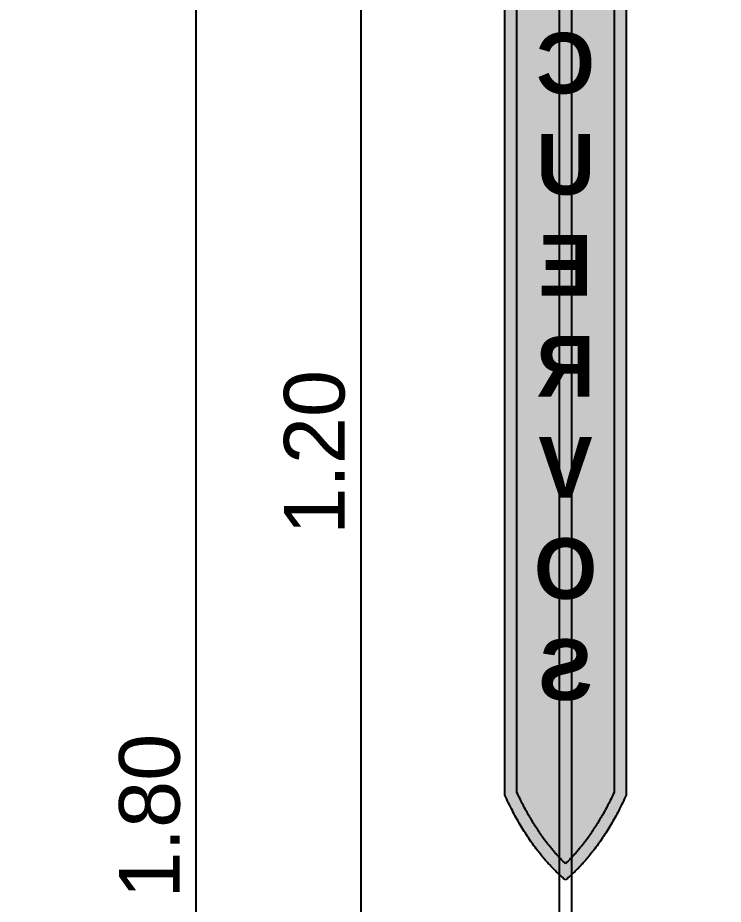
# Model space of a CAD drawing. Header units: metres. Extents: x -6.5 to 29.8, y -1.8 to 5.3.
# Drawn here: x 10.527 to 11.109, y 2.497 to 3.229 of the extents above; entities that cross this region are included whole.
import ezdxf

# ---------------------------------------------------------------- set-up
doc = ezdxf.new("R2010")
doc.units = ezdxf.units.M
for name, color, linetype, true_color in [('BANDERA$BORDE', 40, 'Continuous', 0xffbf00), ('BANDERA$ESTRELLAS$GRANDE', 252, 'Continuous', 0x696969), ('BANDERA$TEXTO', 5, 'Continuous', 0x0000ff), ('ESTRUCTURA', 4, 'Continuous', 0x00ffff), ('FONDO', 7, 'Continuous', 0x0f132e)]:
    doc.layers.add(name, color=color, linetype=linetype, true_color=true_color)
doc.styles.add('Predeterminado', font='')
doc.styles.get('Predeterminado').set_extended_font_data('Arial')
doc.dimstyles.new('Predeterminado', dxfattribs={"dimscale": 0.05, "dimtxt": 1, "dimasz": 1, "dimexe": 0.5, "dimexo": 0.5, "dimgap": 0.25, "dimtad": 1, "dimtoh": 1, "dimzin": 1, "dimdsep": 46, "dimtxsty": 'Predeterminado', "dimcen": 0.5, "dimazin": 1, "dimtfac": 1, "dimtdec": 4, "dimtix": 1, "dimtofl": 0, "dimtmove": 1, "dimatfit": 3, "dimfxl": 1, "dimtolj": 1, "dimtzin": 1, "dimarcsym": 0})

# ---------------------------------------------------------------- blocks, each defined once
blk = doc.blocks.new('*D172')
at = {"layer": 'Defpoints', "color": 0}
for p in [(11.22541, 3.47012), (10.2239, 1.67012), (10.67408, 1.67012)]:
    blk.add_point(p, dxfattribs=at)
at = {"layer": 'FONDO', "color": 0, "lineweight": -2}
for p, q in [((11.20041, 3.47012), (10.64908, 3.47012)), ((10.67408, 3.42012), (10.67408, 1.72012)), ((10.2489, 1.67012), (10.69908, 1.67012))]:
    blk.add_line(p, q, dxfattribs=at)
at = {"layer": 'FONDO', "color": 0}
for points in [[(10.68241, 3.42012), (10.66574, 3.42012), (10.67408, 3.47012)], [(10.66574, 1.72012), (10.68241, 1.72012), (10.67408, 1.67012)]]:
    blk.add_solid(points, dxfattribs=at)
at = {"layer": 'FONDO', "color": 0, "insert": (10.63605, 2.57012), "char_height": 0.05, "attachment_point": 5, "rotation": 90, "style": 'Predeterminado'}
blk.add_mtext('\\A1;1.80', dxfattribs=at)
blk = doc.blocks.new('*D175')
at = {"layer": 'Defpoints', "color": 0}
for p in [(11.41041, 3.47012), (10.80996, 2.27012), (11.42541, 2.27012)]:
    blk.add_point(p, dxfattribs=at)
at = {"layer": 'FONDO', "color": 0, "lineweight": -2}
for p, q in [((11.38541, 3.47012), (10.78496, 3.47012)), ((10.80996, 3.42012), (10.80996, 2.32012)), ((11.40041, 2.27012), (10.78496, 2.27012))]:
    blk.add_line(p, q, dxfattribs=at)
at = {"layer": 'FONDO', "color": 0}
for points in [[(10.8183, 3.42012), (10.80163, 3.42012), (10.80996, 3.47012)], [(10.80163, 2.32012), (10.8183, 2.32012), (10.80996, 2.27012)]]:
    blk.add_solid(points, dxfattribs=at)
at = {"layer": 'FONDO', "color": 0, "insert": (10.77194, 2.87012), "char_height": 0.05, "attachment_point": 5, "rotation": 90, "style": 'Predeterminado'}
blk.add_mtext('\\A1;1.20', dxfattribs=at)

msp = doc.modelspace()

# ---------------------------------------------------------------- hatches: boundary and pattern name
at = {"layer": 'BANDERA$BORDE'}
h = msp.add_hatch(color=256, dxfattribs=at)
h.paths.add_polyline_path([(10.9787, 2.51746), (10.97689, 2.51899), (10.97511, 2.52057), (10.97158, 2.52385), (10.96812, 2.5273), (10.96472, 2.53091), (10.96138, 2.5347), (10.9581, 2.53865), (10.95488, 2.54276), (10.95172, 2.54705), (10.94863, 2.5515), (10.9456, 2.55611), (10.94263, 2.5609), (10.93972, 2.56585), (10.93687, 2.57097), (10.93408, 2.57626), (10.93136, 2.58171), (10.9287, 2.58733), (10.9287, 3.37012), (11.0287, 3.37012), (11.0287, 2.58733), (11.02603, 2.58171), (11.02331, 2.57626), (11.02052, 2.57097), (11.01767, 2.56585), (11.01476, 2.5609), (11.01179, 2.55611), (11.00876, 2.5515), (11.00567, 2.54705), (11.00251, 2.54276), (10.99929, 2.53865), (10.99601, 2.5347), (10.99267, 2.53091), (10.98927, 2.5273), (10.98581, 2.52385), (10.98228, 2.52057), (10.9805, 2.51899)], flags=0)
h.paths.add_polyline_path([(10.9787, 2.53088), (10.97589, 2.53365), (10.97312, 2.53655), (10.9704, 2.53955), (10.96772, 2.54268), (10.96507, 2.54593), (10.96247, 2.5493), (10.95991, 2.55279), (10.95739, 2.55639), (10.95491, 2.56012), (10.95247, 2.56396), (10.95007, 2.56793), (10.94772, 2.57201), (10.9454, 2.57622), (10.94312, 2.58054), (10.94089, 2.58498), (10.9387, 2.58954), (10.9387, 3.36012), (11.0187, 3.36012), (11.0187, 2.58954), (11.0165, 2.58498), (11.01427, 2.58054), (11.01199, 2.57622), (11.00967, 2.57201), (11.00732, 2.56793), (11.00492, 2.56396), (11.00248, 2.56012), (11, 2.55639), (10.99748, 2.55279), (10.99492, 2.5493), (10.99232, 2.54593), (10.98967, 2.54268), (10.98699, 2.53955), (10.98427, 2.53655), (10.9815, 2.53365)], flags=0)
at = {"layer": 'BANDERA$ESTRELLAS$GRANDE'}
msp.add_hatch(color=256, dxfattribs=at).paths.add_polyline_path([(10.99075, 2.58523), (10.9924, 2.5819), (10.99259, 2.58148), (10.99277, 2.58108), (10.99285, 2.58088), (10.99292, 2.58068), (10.99299, 2.58049), (10.99305, 2.58031), (10.99308, 2.58022), (10.9931, 2.58012), (10.99313, 2.58004), (10.99315, 2.57995), (10.99316, 2.57986), (10.99318, 2.57977), (10.99319, 2.57969), (10.9932, 2.5796), (10.99321, 2.57952), (10.99321, 2.57948), (10.99321, 2.57944), (10.99321, 2.5794), (10.99321, 2.57936), (10.99321, 2.57932), (10.99321, 2.57928), (10.99321, 2.57924), (10.9932, 2.5792), (10.9932, 2.57917), (10.99319, 2.57913), (10.99319, 2.57909), (10.99318, 2.57905), (10.99317, 2.57902), (10.99317, 2.57898), (10.99313, 2.57897), (10.99309, 2.57896), (10.99306, 2.57896), (10.99302, 2.57895), (10.99298, 2.57895), (10.99294, 2.57894), (10.9929, 2.57894), (10.99286, 2.57894), (10.99283, 2.57894), (10.99279, 2.57894), (10.99275, 2.57894), (10.99271, 2.57894), (10.99267, 2.57894), (10.99262, 2.57894), (10.99254, 2.57895), (10.99246, 2.57896), (10.99237, 2.57897), (10.99229, 2.57898), (10.9922, 2.579), (10.99211, 2.57902), (10.99202, 2.57904), (10.99193, 2.57907), (10.99184, 2.57909), (10.99165, 2.57915), (10.99146, 2.57922), (10.99127, 2.5793), (10.99107, 2.57938), (10.99066, 2.57955), (10.98696, 2.58135), (10.98694, 2.58136), (10.98692, 2.58137), (10.98691, 2.58138), (10.98689, 2.58139), (10.98687, 2.5814), (10.98685, 2.58141), (10.98683, 2.58142), (10.98681, 2.58142), (10.98679, 2.58143), (10.98677, 2.58143), (10.98675, 2.58144), (10.98673, 2.58144), (10.98671, 2.58145), (10.98668, 2.58145), (10.98666, 2.58145), (10.98664, 2.58145), (10.98662, 2.58145), (10.9866, 2.58145), (10.98658, 2.58145), (10.98656, 2.58145), (10.98654, 2.58145), (10.98651, 2.58145), (10.98649, 2.58145), (10.98647, 2.58144), (10.98645, 2.58144), (10.98643, 2.58143), (10.98641, 2.58143), (10.98639, 2.58142), (10.98637, 2.58142), (10.98635, 2.58141), (10.98633, 2.5814), (10.98631, 2.58139), (10.9863, 2.58138), (10.98628, 2.58137), (10.98626, 2.58137), (10.98624, 2.58135), (10.98622, 2.58134), (10.98621, 2.58133), (10.98619, 2.58132), (10.98617, 2.58131), (10.98616, 2.58129), (10.98614, 2.58128), (10.98613, 2.58127), (10.98611, 2.58125), (10.9861, 2.58124), (10.98608, 2.58122), (10.98607, 2.5812), (10.98605, 2.58119), (10.98604, 2.58117), (10.98603, 2.58115), (10.98602, 2.58113), (10.98601, 2.58112), (10.98599, 2.5811), (10.98598, 2.58108), (10.98598, 2.58106), (10.98597, 2.58104), (10.98596, 2.58102), (10.98595, 2.581), (10.98594, 2.58098), (10.98594, 2.58096), (10.98593, 2.58094), (10.98593, 2.58092), (10.98592, 2.5809), (10.98592, 2.58088), (10.9855, 2.57866), (10.985, 2.57627), (10.98444, 2.57382), (10.98385, 2.57142), (10.9831, 2.56862), (10.98119, 2.56223), (10.98086, 2.5612), (10.98076, 2.56091), (10.98066, 2.56063), (10.9806, 2.5605), (10.98055, 2.56038), (10.98049, 2.56026), (10.98044, 2.56014), (10.98038, 2.56003), (10.98031, 2.55992), (10.98025, 2.55981), (10.98021, 2.55976), (10.98018, 2.55971), (10.98014, 2.55966), (10.98011, 2.55961), (10.98007, 2.55956), (10.98003, 2.55951), (10.97999, 2.55946), (10.97995, 2.55941), (10.97991, 2.55937), (10.97987, 2.55932), (10.97982, 2.55927), (10.97978, 2.55923), (10.97973, 2.55918), (10.97968, 2.55914), (10.97963, 2.55909), (10.97958, 2.55905), (10.97947, 2.55896), (10.97936, 2.55888), (10.97924, 2.55879), (10.97912, 2.55871), (10.97898, 2.55862), (10.97884, 2.55854), (10.9787, 2.55845), (10.97855, 2.55854), (10.97841, 2.55862), (10.97827, 2.55871), (10.97815, 2.55879), (10.97803, 2.55888), (10.97792, 2.55896), (10.97781, 2.55905), (10.97776, 2.55909), (10.97771, 2.55914), (10.97766, 2.55918), (10.97761, 2.55923), (10.97757, 2.55927), (10.97752, 2.55932), (10.97748, 2.55937), (10.97744, 2.55941), (10.9774, 2.55946), (10.97736, 2.55951), (10.97732, 2.55956), (10.97728, 2.55961), (10.97725, 2.55966), (10.97721, 2.55971), (10.97718, 2.55976), (10.97714, 2.55981), (10.97708, 2.55992), (10.97701, 2.56003), (10.97695, 2.56014), (10.9769, 2.56026), (10.97684, 2.56038), (10.97679, 2.5605), (10.97673, 2.56063), (10.97663, 2.56091), (10.97653, 2.5612), (10.97501, 2.56612), (10.97429, 2.56862), (10.97354, 2.57142), (10.97295, 2.57382), (10.97239, 2.57627), (10.97189, 2.57866), (10.97147, 2.58088), (10.97147, 2.5809), (10.97146, 2.58092), (10.97146, 2.58094), (10.97145, 2.58096), (10.97145, 2.58098), (10.97144, 2.581), (10.97143, 2.58102), (10.97142, 2.58104), (10.97141, 2.58106), (10.97141, 2.58108), (10.9714, 2.5811), (10.97138, 2.58112), (10.97137, 2.58113), (10.97136, 2.58115), (10.97135, 2.58117), (10.97134, 2.58119), (10.97132, 2.5812), (10.97131, 2.58122), (10.9713, 2.58124), (10.97128, 2.58125), (10.97127, 2.58127), (10.97125, 2.58128), (10.97123, 2.58129), (10.97122, 2.58131), (10.9712, 2.58132), (10.97118, 2.58133), (10.97117, 2.58134), (10.97115, 2.58135), (10.97113, 2.58137), (10.97111, 2.58137), (10.97109, 2.58138), (10.97108, 2.58139), (10.97106, 2.5814), (10.97104, 2.58141), (10.97102, 2.58142), (10.971, 2.58142), (10.97098, 2.58143), (10.97096, 2.58143), (10.97094, 2.58144), (10.97092, 2.58144), (10.9709, 2.58145), (10.97088, 2.58145), (10.97086, 2.58145), (10.97083, 2.58145), (10.97081, 2.58145), (10.97079, 2.58145), (10.97077, 2.58145), (10.97075, 2.58145), (10.97073, 2.58145), (10.97071, 2.58145), (10.97068, 2.58145), (10.97066, 2.58144), (10.97064, 2.58144), (10.97062, 2.58143), (10.9706, 2.58143), (10.97058, 2.58142), (10.97056, 2.58142), (10.97054, 2.58141), (10.97052, 2.5814), (10.9705, 2.58139), (10.97048, 2.58138), (10.97047, 2.58137), (10.97045, 2.58136), (10.97043, 2.58135), (10.96715, 2.57975), (10.96673, 2.57955), (10.96632, 2.57938), (10.96612, 2.5793), (10.96593, 2.57922), (10.96574, 2.57915), (10.96555, 2.57909), (10.96546, 2.57907), (10.96537, 2.57904), (10.96528, 2.57902), (10.96519, 2.579), (10.9651, 2.57898), (10.96502, 2.57897), (10.96493, 2.57896), (10.96485, 2.57895), (10.96477, 2.57894), (10.96473, 2.57894), (10.96468, 2.57894), (10.96464, 2.57894), (10.9646, 2.57894), (10.96457, 2.57894), (10.96453, 2.57894), (10.96449, 2.57894), (10.96445, 2.57894), (10.96441, 2.57895), (10.96437, 2.57895), (10.96433, 2.57896), (10.9643, 2.57896), (10.96426, 2.57897), (10.96422, 2.57898), (10.96422, 2.57902), (10.96421, 2.57905), (10.9642, 2.57909), (10.9642, 2.57913), (10.96419, 2.57917), (10.96419, 2.5792), (10.96418, 2.57924), (10.96418, 2.57928), (10.96418, 2.57932), (10.96418, 2.57936), (10.96418, 2.5794), (10.96418, 2.57944), (10.96418, 2.57948), (10.96418, 2.57952), (10.96419, 2.5796), (10.9642, 2.57969), (10.96421, 2.57977), (10.96423, 2.57986), (10.96425, 2.57995), (10.96427, 2.58004), (10.96429, 2.58012), (10.96431, 2.58022), (10.96434, 2.58031), (10.9644, 2.58049), (10.96447, 2.58068), (10.96454, 2.58088), (10.96462, 2.58108), (10.9648, 2.58148), (10.96499, 2.5819), (10.96665, 2.58525), (10.96666, 2.58527), (10.96667, 2.58529), (10.96667, 2.5853), (10.96668, 2.58532), (10.96669, 2.58534), (10.96669, 2.58536), (10.9667, 2.58538), (10.9667, 2.5854), (10.96671, 2.58542), (10.96671, 2.58544), (10.96671, 2.58546), (10.96671, 2.58548), (10.96672, 2.5855), (10.96672, 2.58552), (10.96672, 2.58554), (10.96672, 2.58556), (10.96672, 2.58558), (10.96671, 2.5856), (10.96671, 2.58562), (10.96671, 2.58564), (10.96671, 2.58566), (10.9667, 2.58568), (10.9667, 2.5857), (10.96669, 2.58572), (10.96669, 2.58574), (10.96668, 2.58576), (10.96667, 2.58578), (10.96667, 2.5858), (10.96666, 2.58582), (10.96665, 2.58584), (10.96664, 2.58585), (10.96663, 2.58587), (10.96662, 2.58589), (10.96661, 2.5859), (10.9666, 2.58592), (10.96659, 2.58594), (10.96658, 2.58595), (10.96657, 2.58597), (10.96656, 2.58599), (10.96654, 2.586), (10.96653, 2.58602), (10.96652, 2.58603), (10.9665, 2.58605), (10.96649, 2.58606), (10.96647, 2.58607), (10.96645, 2.58609), (10.96644, 2.5861), (10.96642, 2.58611), (10.9664, 2.58612), (10.96639, 2.58613), (10.96637, 2.58614), (10.96635, 2.58615), (10.96633, 2.58616), (10.96631, 2.58617), (10.9663, 2.58618), (10.96628, 2.58619), (10.96626, 2.58619), (10.96624, 2.5862), (10.96622, 2.58621), (10.9662, 2.58621), (10.96618, 2.58622), (10.96616, 2.58622), (10.96614, 2.58622), (10.96392, 2.58664), (10.96153, 2.58714), (10.95907, 2.5877), (10.95667, 2.58829), (10.95386, 2.58905), (10.94747, 2.59096), (10.94645, 2.59128), (10.94615, 2.59139), (10.94588, 2.59149), (10.94575, 2.59154), (10.94562, 2.5916), (10.9455, 2.59165), (10.94539, 2.59171), (10.94527, 2.59177), (10.94516, 2.59183), (10.94506, 2.5919), (10.945, 2.59193), (10.94495, 2.59197), (10.9449, 2.592), (10.94485, 2.59204), (10.9448, 2.59208), (10.94475, 2.59211), (10.94471, 2.59215), (10.94466, 2.59219), (10.94461, 2.59224), (10.94456, 2.59228), (10.94452, 2.59232), (10.94447, 2.59237), (10.94443, 2.59242), (10.94438, 2.59246), (10.94434, 2.59251), (10.94429, 2.59257), (10.94421, 2.59267), (10.94412, 2.59278), (10.94404, 2.5929), (10.94395, 2.59303), (10.94387, 2.59316), (10.94378, 2.5933), (10.9437, 2.59345), (10.94378, 2.5936), (10.94387, 2.59374), (10.94395, 2.59387), (10.94404, 2.594), (10.94412, 2.59412), (10.94421, 2.59423), (10.94429, 2.59434), (10.94434, 2.59439), (10.94438, 2.59444), (10.94443, 2.59448), (10.94447, 2.59453), (10.94452, 2.59458), (10.94456, 2.59462), (10.94461, 2.59466), (10.94466, 2.59471), (10.94471, 2.59475), (10.94475, 2.59479), (10.9448, 2.59482), (10.94485, 2.59486), (10.9449, 2.5949), (10.94495, 2.59493), (10.945, 2.59497), (10.94506, 2.595), (10.94516, 2.59507), (10.94527, 2.59513), (10.94539, 2.59519), (10.9455, 2.59525), (10.94562, 2.5953), (10.94575, 2.59536), (10.94588, 2.59541), (10.94615, 2.59551), (10.94645, 2.59562), (10.95136, 2.59713), (10.95386, 2.59785), (10.95667, 2.59861), (10.95907, 2.5992), (10.96153, 2.59976), (10.96392, 2.60026), (10.96614, 2.60068), (10.96616, 2.60068), (10.96618, 2.60069), (10.9662, 2.60069), (10.96622, 2.6007), (10.96624, 2.6007), (10.96626, 2.60071), (10.96628, 2.60071), (10.9663, 2.60072), (10.96631, 2.60073), (10.96633, 2.60074), (10.96635, 2.60075), (10.96637, 2.60076), (10.96639, 2.60077), (10.9664, 2.60078), (10.96642, 2.60079), (10.96644, 2.6008), (10.96645, 2.60082), (10.96647, 2.60083), (10.96649, 2.60084), (10.9665, 2.60086), (10.96652, 2.60087), (10.96653, 2.60088), (10.96654, 2.6009), (10.96656, 2.60091), (10.96657, 2.60093), (10.96658, 2.60095), (10.96659, 2.60096), (10.9666, 2.60098), (10.96661, 2.601), (10.96662, 2.60101), (10.96663, 2.60103), (10.96664, 2.60105), (10.96665, 2.60106), (10.96666, 2.60108), (10.96667, 2.6011), (10.96667, 2.60112), (10.96668, 2.60114), (10.96669, 2.60116), (10.96669, 2.60118), (10.9667, 2.6012), (10.9667, 2.60122), (10.96671, 2.60124), (10.96671, 2.60126), (10.96671, 2.60128), (10.96671, 2.6013), (10.96672, 2.60132), (10.96672, 2.60134), (10.96672, 2.60136), (10.96672, 2.60138), (10.96672, 2.6014), (10.96671, 2.60142), (10.96671, 2.60144), (10.96671, 2.60146), (10.96671, 2.60148), (10.9667, 2.6015), (10.9667, 2.60152), (10.96669, 2.60154), (10.96669, 2.60156), (10.96668, 2.60158), (10.96667, 2.6016), (10.96667, 2.60161), (10.96666, 2.60163), (10.96665, 2.60165), (10.96499, 2.605), (10.9648, 2.60542), (10.96462, 2.60582), (10.96454, 2.60602), (10.96447, 2.60622), (10.9644, 2.60641), (10.96434, 2.60659), (10.96431, 2.60669), (10.96429, 2.60678), (10.96427, 2.60687), (10.96425, 2.60695), (10.96423, 2.60704), (10.96421, 2.60713), (10.9642, 2.60721), (10.96419, 2.6073), (10.96418, 2.60738), (10.96418, 2.60742), (10.96418, 2.60746), (10.96418, 2.6075), (10.96418, 2.60754), (10.96418, 2.60758), (10.96418, 2.60762), (10.96418, 2.60766), (10.96419, 2.6077), (10.96419, 2.60774), (10.9642, 2.60777), (10.9642, 2.60781), (10.96421, 2.60785), (10.96422, 2.60789), (10.96422, 2.60792), (10.96426, 2.60793), (10.9643, 2.60794), (10.96433, 2.60794), (10.96437, 2.60795), (10.96441, 2.60795), (10.96445, 2.60796), (10.96449, 2.60796), (10.96453, 2.60796), (10.96457, 2.60796), (10.9646, 2.60797), (10.96464, 2.60797), (10.96468, 2.60796), (10.96473, 2.60796), (10.96477, 2.60796), (10.96485, 2.60795), (10.96493, 2.60794), (10.96502, 2.60793), (10.9651, 2.60792), (10.96519, 2.6079), (10.96528, 2.60788), (10.96537, 2.60786), (10.96546, 2.60783), (10.96555, 2.60781), (10.96574, 2.60775), (10.96593, 2.60768), (10.96612, 2.60761), (10.96632, 2.60752), (10.96673, 2.60735), (10.96715, 2.60716), (10.97049, 2.60549), (10.97051, 2.60549), (10.97053, 2.60548), (10.97055, 2.60547), (10.97057, 2.60546), (10.97059, 2.60546), (10.97061, 2.60545), (10.97063, 2.60545), (10.97065, 2.60544), (10.97067, 2.60544), (10.97069, 2.60544), (10.97071, 2.60543), (10.97073, 2.60543), (10.97075, 2.60543), (10.97077, 2.60543), (10.97079, 2.60543), (10.97081, 2.60543), (10.97083, 2.60543), (10.97085, 2.60543), (10.97087, 2.60543), (10.97089, 2.60544), (10.97091, 2.60544), (10.97093, 2.60544), (10.97095, 2.60545), (10.97097, 2.60545), (10.97099, 2.60546), (10.97101, 2.60546), (10.97103, 2.60547), (10.97104, 2.60548), (10.97106, 2.60549), (10.97108, 2.60549), (10.9711, 2.6055), (10.97112, 2.60551), (10.97113, 2.60552), (10.97115, 2.60553), (10.97117, 2.60554), (10.97118, 2.60555), (10.9712, 2.60556), (10.97121, 2.60558), (10.97123, 2.60559), (10.97125, 2.6056), (10.97126, 2.60562), (10.97128, 2.60563), (10.97129, 2.60565), (10.9713, 2.60566), (10.97132, 2.60568), (10.97133, 2.60569), (10.97134, 2.60571), (10.97135, 2.60572), (10.97137, 2.60574), (10.97138, 2.60576), (10.97139, 2.60578), (10.9714, 2.60579), (10.97141, 2.60581), (10.97141, 2.60583), (10.97142, 2.60585), (10.97143, 2.60587), (10.97144, 2.60589), (10.97144, 2.60591), (10.97145, 2.60592), (10.97146, 2.60594), (10.97146, 2.60596), (10.97146, 2.60598), (10.97147, 2.606), (10.97188, 2.60823), (10.97238, 2.61062), (10.97295, 2.61307), (10.97354, 2.61548), (10.97429, 2.61828), (10.9762, 2.62467), (10.97653, 2.6257), (10.97663, 2.62599), (10.97673, 2.62627), (10.97679, 2.6264), (10.97684, 2.62652), (10.9769, 2.62664), (10.97695, 2.62676), (10.97701, 2.62687), (10.97708, 2.62698), (10.97714, 2.62709), (10.97718, 2.62714), (10.97721, 2.62719), (10.97725, 2.62724), (10.97728, 2.62729), (10.97732, 2.62734), (10.97736, 2.62739), (10.9774, 2.62744), (10.97744, 2.62749), (10.97748, 2.62753), (10.97752, 2.62758), (10.97757, 2.62763), (10.97761, 2.62767), (10.97766, 2.62772), (10.97771, 2.62776), (10.97776, 2.62781), (10.97781, 2.62785), (10.97792, 2.62794), (10.97803, 2.62802), (10.97815, 2.62811), (10.97827, 2.6282), (10.97841, 2.62828), (10.97855, 2.62837), (10.9787, 2.62845), (10.97884, 2.62837), (10.97898, 2.62828), (10.97912, 2.6282), (10.97924, 2.62811), (10.97936, 2.62802), (10.97947, 2.62794), (10.97958, 2.62785), (10.97963, 2.62781), (10.97968, 2.62776), (10.97973, 2.62772), (10.97978, 2.62767), (10.97982, 2.62763), (10.97987, 2.62758), (10.97991, 2.62753), (10.97995, 2.62749), (10.97999, 2.62744), (10.98003, 2.62739), (10.98007, 2.62734), (10.98011, 2.62729), (10.98014, 2.62724), (10.98018, 2.62719), (10.98021, 2.62714), (10.98025, 2.62709), (10.98031, 2.62698), (10.98038, 2.62687), (10.98044, 2.62676), (10.98049, 2.62664), (10.98055, 2.62652), (10.9806, 2.6264), (10.98066, 2.62627), (10.98076, 2.62599), (10.98086, 2.6257), (10.98238, 2.62078), (10.9831, 2.61828), (10.98385, 2.61548), (10.98444, 2.61307), (10.98501, 2.61062), (10.98551, 2.60823), (10.98592, 2.606), (10.98593, 2.60598), (10.98593, 2.60596), (10.98593, 2.60594), (10.98594, 2.60592), (10.98595, 2.60591), (10.98595, 2.60589), (10.98596, 2.60587), (10.98597, 2.60585), (10.98598, 2.60583), (10.98598, 2.60581), (10.98599, 2.60579), (10.986, 2.60578), (10.98601, 2.60576), (10.98602, 2.60574), (10.98604, 2.60572), (10.98605, 2.60571), (10.98606, 2.60569), (10.98607, 2.60568), (10.98609, 2.60566), (10.9861, 2.60565), (10.98611, 2.60563), (10.98613, 2.60562), (10.98614, 2.6056), (10.98616, 2.60559), (10.98618, 2.60558), (10.98619, 2.60556), (10.98621, 2.60555), (10.98622, 2.60554), (10.98624, 2.60553), (10.98626, 2.60552), (10.98627, 2.60551), (10.98629, 2.6055), (10.98631, 2.60549), (10.98633, 2.60549), (10.98635, 2.60548), (10.98636, 2.60547), (10.98638, 2.60546), (10.9864, 2.60546), (10.98642, 2.60545), (10.98644, 2.60545), (10.98646, 2.60544), (10.98648, 2.60544), (10.9865, 2.60544), (10.98652, 2.60543), (10.98654, 2.60543), (10.98656, 2.60543), (10.98658, 2.60543), (10.9866, 2.60543), (10.98662, 2.60543), (10.98664, 2.60543), (10.98666, 2.60543), (10.98668, 2.60543), (10.9867, 2.60544), (10.98672, 2.60544), (10.98674, 2.60544), (10.98676, 2.60545), (10.98678, 2.60545), (10.9868, 2.60546), (10.98682, 2.60546), (10.98684, 2.60547), (10.98686, 2.60548), (10.98688, 2.60549), (10.9869, 2.60549), (10.99025, 2.60716), (10.99066, 2.60735), (10.99107, 2.60752), (10.99127, 2.60761), (10.99146, 2.60768), (10.99165, 2.60775), (10.99184, 2.60781), (10.99193, 2.60783), (10.99202, 2.60786), (10.99211, 2.60788), (10.9922, 2.6079), (10.99229, 2.60792), (10.99237, 2.60793), (10.99246, 2.60794), (10.99254, 2.60795), (10.99262, 2.60796), (10.99267, 2.60796), (10.99271, 2.60796), (10.99275, 2.60797), (10.99279, 2.60797), (10.99283, 2.60796), (10.99286, 2.60796), (10.9929, 2.60796), (10.99294, 2.60796), (10.99298, 2.60795), (10.99302, 2.60795), (10.99306, 2.60794), (10.99309, 2.60794), (10.99313, 2.60793), (10.99317, 2.60792), (10.99317, 2.60789), (10.99318, 2.60785), (10.99319, 2.60781), (10.99319, 2.60777), (10.9932, 2.60774), (10.9932, 2.6077), (10.99321, 2.60766), (10.99321, 2.60762), (10.99321, 2.60758), (10.99321, 2.60754), (10.99321, 2.6075), (10.99321, 2.60746), (10.99321, 2.60742), (10.99321, 2.60738), (10.9932, 2.6073), (10.99319, 2.60721), (10.99318, 2.60713), (10.99316, 2.60704), (10.99315, 2.60695), (10.99313, 2.60687), (10.9931, 2.60678), (10.99308, 2.60669), (10.99305, 2.60659), (10.99299, 2.60641), (10.99292, 2.60622), (10.99285, 2.60602), (10.99277, 2.60582), (10.99259, 2.60542), (10.9924, 2.605), (10.99074, 2.60165), (10.99073, 2.60163), (10.99072, 2.60161), (10.99072, 2.6016), (10.99071, 2.60158), (10.9907, 2.60156), (10.9907, 2.60154), (10.99069, 2.60152), (10.99069, 2.6015), (10.99068, 2.60148), (10.99068, 2.60146), (10.99068, 2.60144), (10.99068, 2.60142), (10.99067, 2.6014), (10.99067, 2.60138), (10.99067, 2.60136), (10.99067, 2.60134), (10.99067, 2.60132), (10.99068, 2.6013), (10.99068, 2.60128), (10.99068, 2.60126), (10.99068, 2.60124), (10.99069, 2.60122), (10.99069, 2.6012), (10.9907, 2.60118), (10.9907, 2.60116), (10.99071, 2.60114), (10.99072, 2.60112), (10.99072, 2.6011), (10.99073, 2.60108), (10.99074, 2.60106), (10.99075, 2.60105), (10.99076, 2.60103), (10.99077, 2.60101), (10.99078, 2.601), (10.99079, 2.60098), (10.9908, 2.60096), (10.99081, 2.60095), (10.99082, 2.60093), (10.99083, 2.60091), (10.99085, 2.6009), (10.99086, 2.60088), (10.99088, 2.60087), (10.99089, 2.60086), (10.9909, 2.60084), (10.99092, 2.60083), (10.99094, 2.60082), (10.99095, 2.6008), (10.99097, 2.60079), (10.99099, 2.60078), (10.991, 2.60077), (10.99102, 2.60076), (10.99104, 2.60075), (10.99106, 2.60074), (10.99108, 2.60073), (10.99109, 2.60072), (10.99111, 2.60071), (10.99113, 2.60071), (10.99115, 2.6007), (10.99117, 2.6007), (10.99119, 2.60069), (10.99121, 2.60069), (10.99123, 2.60068), (10.99125, 2.60068), (10.99347, 2.60026), (10.99587, 2.59976), (10.99832, 2.5992), (11.00072, 2.59861), (11.00353, 2.59785), (11.00992, 2.59594), (11.01094, 2.59562), (11.01124, 2.59551), (11.01151, 2.59541), (11.01164, 2.59536), (11.01177, 2.5953), (11.01189, 2.59525), (11.01201, 2.59519), (11.01212, 2.59513), (11.01223, 2.59507), (11.01233, 2.595), (11.01239, 2.59497), (11.01244, 2.59493), (11.01249, 2.5949), (11.01254, 2.59486), (11.01259, 2.59482), (11.01264, 2.59479), (11.01268, 2.59475), (11.01273, 2.59471), (11.01278, 2.59466), (11.01283, 2.59462), (11.01287, 2.59458), (11.01292, 2.59453), (11.01296, 2.59448), (11.01301, 2.59444), (11.01305, 2.59439), (11.0131, 2.59434), (11.01318, 2.59423), (11.01327, 2.59412), (11.01336, 2.594), (11.01344, 2.59387), (11.01353, 2.59374), (11.01361, 2.5936), (11.0137, 2.59345), (11.01361, 2.5933), (11.01353, 2.59316), (11.01344, 2.59303), (11.01336, 2.5929), (11.01327, 2.59278), (11.01318, 2.59267), (11.0131, 2.59257), (11.01305, 2.59251), (11.01301, 2.59246), (11.01296, 2.59242), (11.01292, 2.59237), (11.01287, 2.59232), (11.01283, 2.59228), (11.01278, 2.59224), (11.01273, 2.59219), (11.01268, 2.59215), (11.01264, 2.59211), (11.01259, 2.59208), (11.01254, 2.59204), (11.01249, 2.592), (11.01244, 2.59197), (11.01239, 2.59193), (11.01233, 2.5919), (11.01223, 2.59183), (11.01212, 2.59177), (11.01201, 2.59171), (11.01189, 2.59165), (11.01177, 2.5916), (11.01164, 2.59154), (11.01151, 2.59149), (11.01124, 2.59139), (11.01094, 2.59128), (11.00603, 2.58977), (11.00353, 2.58905), (11.00072, 2.58829), (10.99832, 2.5877), (10.99587, 2.58714), (10.99347, 2.58664), (10.99125, 2.58622), (10.99123, 2.58622), (10.99121, 2.58622), (10.99119, 2.58621), (10.99117, 2.58621), (10.99115, 2.5862), (10.99113, 2.58619), (10.99111, 2.58619), (10.99109, 2.58618), (10.99108, 2.58617), (10.99106, 2.58616), (10.99104, 2.58615), (10.99102, 2.58614), (10.991, 2.58613), (10.99099, 2.58612), (10.99097, 2.58611), (10.99095, 2.5861), (10.99094, 2.58609), (10.99092, 2.58607), (10.9909, 2.58606), (10.99089, 2.58605), (10.99088, 2.58603), (10.99086, 2.58602), (10.99085, 2.586), (10.99083, 2.58599), (10.99082, 2.58597), (10.99081, 2.58595), (10.9908, 2.58594), (10.99079, 2.58592), (10.99078, 2.5859), (10.99077, 2.58589), (10.99076, 2.58587), (10.99075, 2.58585), (10.99074, 2.58584), (10.99073, 2.58582), (10.99072, 2.5858), (10.99072, 2.58578), (10.99071, 2.58576), (10.9907, 2.58574), (10.9907, 2.58572), (10.99069, 2.5857), (10.99069, 2.58568), (10.99068, 2.58566), (10.99068, 2.58564), (10.99068, 2.58562), (10.99068, 2.5856), (10.99067, 2.58558), (10.99067, 2.58556), (10.99067, 2.58554), (10.99067, 2.58552), (10.99067, 2.5855), (10.99068, 2.58548), (10.99068, 2.58546), (10.99068, 2.58544), (10.99068, 2.58542), (10.99069, 2.5854), (10.99069, 2.58538), (10.9907, 2.58536), (10.9907, 2.58534), (10.99071, 2.58532), (10.99072, 2.5853), (10.99072, 2.58529), (10.99073, 2.58527), (10.99074, 2.58525)], flags=0)
at = {"layer": 'FONDO'}
msp.add_hatch(color=256, dxfattribs=at).paths.add_polyline_path([(10.9787, 2.53088), (10.97589, 2.53365), (10.97312, 2.53655), (10.9704, 2.53955), (10.96772, 2.54268), (10.96507, 2.54593), (10.96247, 2.5493), (10.95991, 2.55279), (10.95739, 2.55639), (10.95491, 2.56012), (10.95247, 2.56396), (10.95007, 2.56793), (10.94772, 2.57201), (10.9454, 2.57622), (10.94312, 2.58054), (10.94089, 2.58498), (10.9387, 2.58954), (10.9387, 3.36012), (11.0187, 3.36012), (11.0187, 2.58954), (11.0165, 2.58498), (11.01427, 2.58054), (11.01199, 2.57622), (11.00967, 2.57201), (11.00732, 2.56793), (11.00492, 2.56396), (11.00248, 2.56012), (11, 2.55639), (10.99748, 2.55279), (10.99492, 2.5493), (10.99232, 2.54593), (10.98967, 2.54268), (10.98699, 2.53955), (10.98427, 2.53655), (10.9815, 2.53365)], flags=0)

# ---------------------------------------------------------------- linework, layer by layer
at = {"layer": 'BANDERA$BORDE'}
for points in [[(10.9287, 2.58733), (10.9287, 3.37012), (11.0287, 3.37012), (11.0287, 2.58733)], [(10.9387, 2.58954), (10.9387, 3.36012), (11.0187, 3.36012), (11.0187, 2.58954)]]:
    msp.add_lwpolyline(points, dxfattribs=at)
for points in [[(10.9787, 2.53088), (10.95608, 2.55257), (10.9387, 2.58954)], [(11.0187, 2.58954), (11.00131, 2.55257), (10.9787, 2.53088)], [(10.9787, 2.51746), (10.94975, 2.5417), (10.9287, 2.58733)], [(11.0287, 2.58733), (11.00764, 2.5417), (10.9787, 2.51746)]]:
    msp.add_open_spline(points, degree=2, dxfattribs=at)
at = {"layer": 'ESTRUCTURA'}
msp.add_lwpolyline([(10.9737, 1.67012), (10.9737, 3.37012), (10.9737, 3.40012), (10.9787, 3.40012), (10.9837, 3.40012), (10.9837, 3.37012), (10.9837, 1.67012)], dxfattribs=at)

# ---------------------------------------------------------------- texts
at = {"layer": 'BANDERA$TEXTO', "extrusion": (0, 0, -1), "insert": (10.9787, 3.21605), "char_height": 0.05, "width": 0.1804945, "attachment_point": 2, "text_direction": (-1, 0, 0), "style": 'Predeterminado'}
msp.add_mtext('{\\fBahnschrift|b1;C}\\P{\\fBahnschrift|b1;U}\\P{\\fBahnschrift|b1;E}\\P{\\fBahnschrift|b1;R}\\P{\\fBahnschrift|b1;V}\\P{\\fBahnschrift|b1;O}\\P{\\fBahnschrift|b1;S}\\P', dxfattribs=at)

# ---------------------------------------------------------------- dimensions: what is measured, and where the dimension line sits
at = {"layer": 'FONDO'}
for base, p1, p2, picture, middle in [((10.67408, 1.67012), (11.22541, 3.47012), (10.2239, 1.67012), '*D172', (10.63605, 2.57012)), ((10.80996, 2.27012), (11.41041, 3.47012), (11.42541, 2.27012), '*D175', (10.77194, 2.87012))]:
    dim = msp.add_linear_dim(base=base, p1=p1, p2=p2, angle=90, dimstyle='Predeterminado', override={"dimscale": 0.05, "dimtxt": 1, "dimasz": 1, "dimexe": 0.5, "dimexo": 0.5, "dimgap": 0.25, "dimtad": 1, "dimtih": 0, "dimtoh": 0, "dimdec": 2, "dimlfac": 1, "dimzin": 1, "dimtxsty": 'Predeterminado', "dimsah": 0, "dimcen": 0.5, "dimadec": 2, "dimazin": 1, "dimtix": 0, "dimtmove": 0, "dimtzin": 1}, dxfattribs=at)
    dim.commit()
    dim.dimension.update_dxf_attribs({"geometry": picture, "text_midpoint": middle})

doc.saveas('drawing.dxf')
